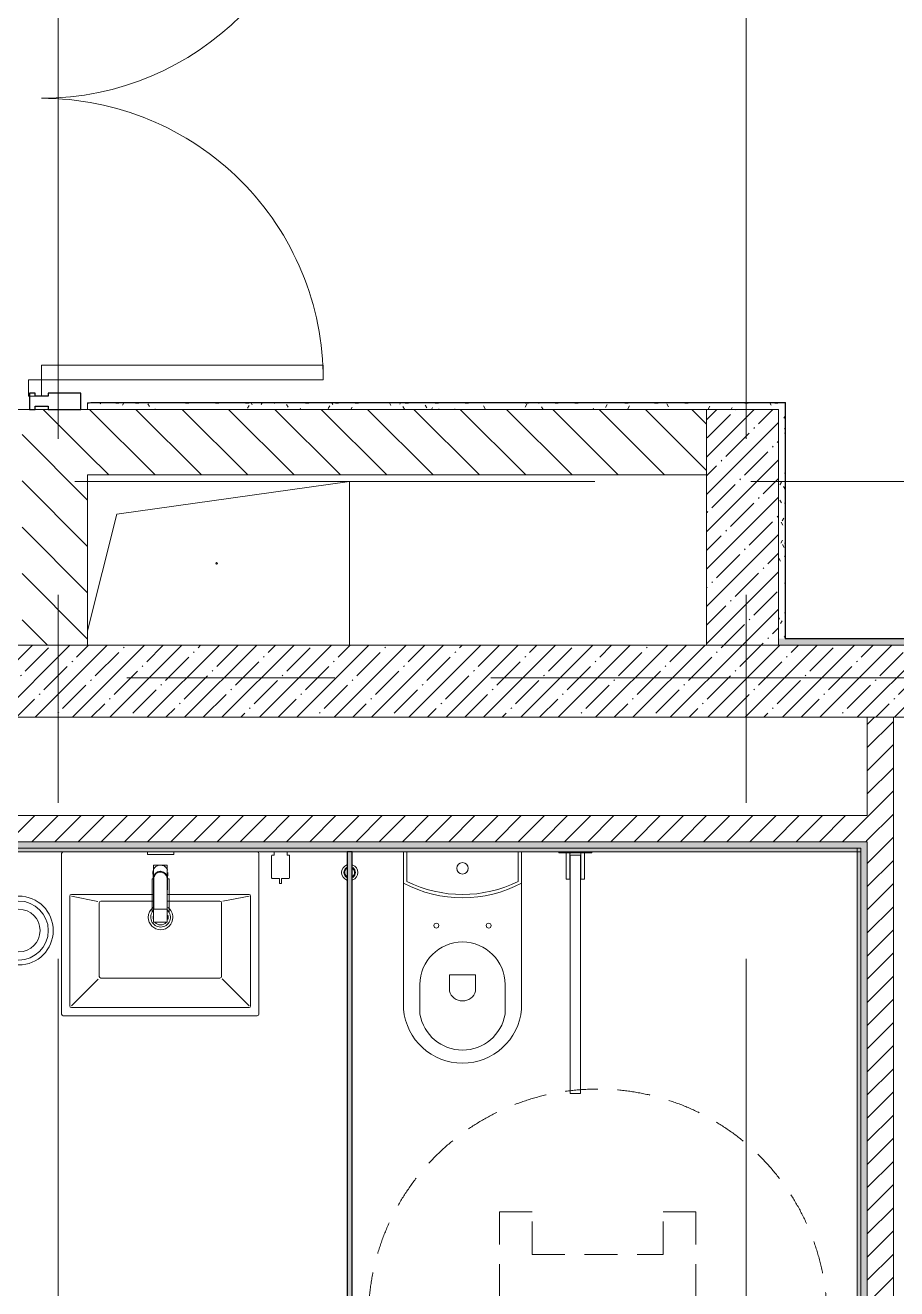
# Model space of a CAD drawing. Header units: millimetres. Extents: x 1322 to 199238, y -8553 to 29000.
# Drawn here: x 22978 to 25639, y 8635 to 12493 of the extents above; entities that cross this region are included whole.
import ezdxf

# ---------------------------------------------------------------- set-up
doc = ezdxf.new("R2010")
doc.units = ezdxf.units.MM
doc.linetypes.add('200_ШТРИХ__ш1_п0_6_', pattern=[160, 100, -60])
doc.linetypes.add('Осевая', pattern=[3175, 635, -476.25, 1587.5, -476.25])
for name, color, linetype, lineweight in [('0-1', 7, 'Continuous', 9), ('A-DETL-GENF', 7, 'Continuous', 9), ('A-DOOR', 7, 'Continuous', 9), ('A-DOOR-1', 7, 'Continuous', 13), ('A-GENM', 7, 'Continuous', 9), ('A-GENM-1', 7, 'Continuous', 25), ('A-GLAZ-CWMG', 7, 'Continuous', 9), ('A-GLAZ-CWMG-1', 7, 'Continuous', 25), ('A-WALL', 7, 'Continuous', 9), ('I-WALL', 7, 'Continuous', 9), ('P-SANR-FIXT', 7, 'Continuous', 9), ('Оси-2', 7, 'Осевая', 9)]:
    doc.layers.add(name, color=color, linetype=linetype, lineweight=lineweight)
for name, color, linetype, lineweight, true_color in [('A-WALL-1', 7, 'Continuous', 9, 0x3c3c3c), ('A-WALL-FNSH-1', 7, 'Continuous', 9, 0x3c3c3c), ('I-FURN-1', 7, 'Continuous', 9, 0xf0f0f0), ('I-FURN-2', 7, '200_ШТРИХ__ш1_п0_6_', 9, 0xf0f0f0)]:
    doc.layers.add(name, color=color, linetype=linetype, lineweight=lineweight, true_color=true_color)
pattern_1 = [(45, (-75531.326, 0), (-35.35534, 35.35534), [])]
pattern_2 = [(135, (-75531.33, 0), (-70.71068, -70.71068), [])]
pattern_3 = [(45, (-75531.33, 0), (-57.024626, 57.024626), []), (45, (-75474.3, 0), (-57.024626, 57.024626), [100.806, -20.161, 3.353, -16.808])]
pattern_4 = [(0, (-75531.326, 0), (121.92, 30.48), [10.058, -81.382, 10.058, -81.382, -487.68]), (0, (-75531.326, 0), (121.92, 30.48), [-182.88, 10.058, -172.822, 10.058, -81.382, -213.36]), (0, (-75531.326, 0), (121.92, 30.48), [-457.2, 10.058, -50.902, 10.058, -142.342]), (120, (-75485.606, 15.24), (-87.356454, 90.345817), [10.058, -81.382, 10.058, -81.382, -487.68]), (120, (-75485.606, 15.24), (-87.356454, 90.345817), [-182.88, 10.058, -172.822, 10.058, -81.382, -213.36]), (120, (-75485.606, 15.24), (-87.356454, 90.345817), [-457.2, 10.058, -50.902, 10.058, -142.342]), (240, (-75470.366, 76.2), (-34.563546, -120.825817), [10.058, -81.382, 10.058, -81.382, -487.68]), (240, (-75470.366, 76.2), (-34.563546, -120.825817), [-182.88, 10.058, -172.822, 10.058, -81.382, -213.36]), (240, (-75470.366, 76.2), (-34.563546, -120.825817), [-457.2, 10.058, -50.902, 10.058, -142.342])]

# ---------------------------------------------------------------- blocks, each defined once
blk = doc.blocks.new('132_МГН_Поручень для унитаза_тип откидной - ПР 1Р-V1-План размещения напольных электротехнических лючков и розеток 1 этажа в осях 23_1-33')
at = {"layer": 'A-GENM'}
for p, q in [((-16, 738), (-16, 9.5)), ((16, 738), (-16, 738)), ((16, 9.5), (16, 738)), ((-28.2, 83), (-28.2, 3)), ((-17, 83), (-28.2, 83)), ((-17, 3), (-17, 83)), ((17, 83), (17, 3)), ((28.2, 83), (17, 83)), ((28.2, 3), (28.2, 83)), ((-50, 3), (-50, 0)), ((50, 3), (-50, 3)), ((-17, 3), (-28.2, 3)), ((-16, 9.5), (-16.6, 8.9)), ((-16.6, 8.9), (-16.6, 4.2)), ((16, 9.5), (-16, 9.5)), ((16, 9.5), (16.6, 8.9)), ((16.6, 8.9), (16.6, 4.2)), ((28.2, 3), (17, 3)), ((50, 0), (50, 3))]:
    blk.add_line(p, q, dxfattribs=at)
for centre, start, end in [((-15.3, 4.2), 180, 270), ((15.3, 4.2), 270, 360)]:
    blk.add_arc(centre, 1.24, start, end, dxfattribs=at)
blk = doc.blocks.new('FRT_2D_Символ _разворот МГН_1 - D1_4_Символ доступности разворота МГН _360__-18618045-План размещения напольных электротехнических лючков и розеток 1 этажа в осях 23_1-33')
at = {"layer": 'I-FURN-2'}
for p, q in [((-300, 325.4), (-300, -185.8)), ((-300, 325.4), (-200, 325.4)), ((-200, 195.4), (-200, 325.4)), ((200, 325.4), (300, 325.4)), ((200, 195.4), (200, 325.4)), ((300, 325.4), (300, -185.8)), ((-200, 195.4), (200, 195.4)), ((-300, -185.8), (-250, -185.8)), ((-250, -185.8), (-250, -435.8)), ((300, -185.8), (250, -185.8)), ((250, -185.8), (250, -435.8)), ((-200, -435.8), (-250, -435.8)), ((-200, -435.8), (-200, -645.8)), ((200, -435.8), (250, -435.8)), ((200, -435.8), (200, -645.8)), ((-200, -645.8), (200, -645.8))]:
    blk.add_line(p, q, dxfattribs=at)
blk.add_circle((0, 0), 700, dxfattribs=at)
blk = doc.blocks.new('GM_Отверстие прямоугольное _в плите_ - Отверстие-21717112-План размещения напольных электротехнических лючков и розеток 1 этажа в осях 23_1-33')
at = {"layer": 'A-GENM'}
for p, q in [((-394, 250), (405, 250)), ((405, 250), (-394, 250)), ((-305, 150), (405, 250)), ((405, 250), (405, -250)), ((405, -250), (405, 250)), ((-394, -206), (-305, 150))]:
    blk.add_line(p, q, dxfattribs=at)
for start, end in [(360, 180), (180, 360)]:
    blk.add_arc((0, 0), 2.5, start, end, dxfattribs=at)
blk = doc.blocks.new('WC Seat_2 with Cistern-Wall Based - SE21-33487045-План размещения напольных электротехнических лючков и розеток 1 этажа в осях 23_1-33')
at = {"layer": 'P-SANR-FIXT'}
for p, q in [((-55, 485.5), (-55, 100.5)), ((-5, 410.5), (-5, 500.5)), ((255, 500.5), (255, 410.5)), ((305, 100.5), (305, 485.5)), ((85, 430.5), (85, 380.5)), ((165, 380.5), (165, 430.5)), ((85, 380.5), (165, 380.5)), ((-55, 100.5), (-55, 5.5)), ((-45, 5.5), (-45, 95.6)), ((295, 95.6), (295, 5.5)), ((305, 5.5), (305, 100.5))]:
    blk.add_line(p, q, dxfattribs=at)
for centre, radius, start, end in [((125, 469.8), 180.7, 4.9791, 175.0209), ((125, 478.7), 131.8, 9.5273, 170.4727), ((125, 418.8), 41.7, 16.2602, 163.7398), ((125, 410.5), 130, 180, 360), ((45, 230.5), 7.5, 0, 180), ((205, 230.5), 7.5, 0, 180), ((45, 230.5), 7.5, 180, 360), ((205, 230.5), 7.5, 180, 360), ((125, -237), 382.5, 61.9275, 118.0725), ((125, -247), 382.5, 63.6122, 116.3878), ((125, 55.5), 17.5, 0, 180), ((125, 55.5), 17.5, 180, 360)]:
    blk.add_arc(centre, radius, start, end, dxfattribs=at)
blk = doc.blocks.new('сифон - Для раковины-V97-План размещения напольных электротехнических лючков и розеток 1 этажа в осях 23_1-33')
at = {"layer": 'P-SANR-FIXT'}
for p, q in [((199.3, 40), (191.1, 40)), ((191.1, -40), (191.1, 40)), ((116.7, 26), (15, 26)), ((116.7, 26), (116.7, 22.5)), ((15, -26), (116.7, -26)), ((116.7, -20.6), (116.7, -26)), ((191.1, -40), (199.3, -40))]:
    blk.add_line(p, q, dxfattribs=at)
for start, end in [(46.114, 180), (180, 315)]:
    blk.add_arc((0, 0), 30, start, end, dxfattribs=at)
blk = doc.blocks.new('раковина - 400 x 500mm-V98-План размещения напольных электротехнических лючков и розеток 1 этажа в осях 23_1-33')
at = {"layer": 'P-SANR-FIXT'}
for p, q in [((-249.5, -5), (-249.5, -495)), ((352.5, -495), (352.5, -5)), ((-224.5, -135), (-224.5, -470)), ((31, -130), (-219.5, -130)), ((-219.5, -135), (-139.5, -151)), ((-126, -150), (-129.5, -150)), ((31, -150), (-126, -150)), ((322.5, -130), (73, -130)), ((233.5, -150), (73, -150)), ((322.5, -135), (242.8, -150.5)), ((327.5, -470), (327.5, -135)), ((-134.5, -155), (-134.5, -380)), ((238.5, -155), (238.5, -380)), ((-129.5, -385), (233.5, -385)), ((-219.5, -470), (-137.6, -388.1)), ((322.5, -470), (240.2, -387.7)), ((-244.5, -500), (347.5, -500)), ((-219.5, -475), (322.5, -475))]:
    blk.add_line(p, q, dxfattribs=at)
for centre, radius, start, end in [((-244.5, -5), 5, 90, 180), ((347.5, -5), 5, 0, 90), ((-219.5, -135), 5, 90, 180), ((-129.5, -155), 5, 90, 180), ((233.5, -155), 5, 0, 90), ((322.5, -135), 5, 0, 90), ((52.6, -199.9), 37.5, 127.0599, 180), ((52.6, -199.9), 37.5, 360, 54.9172), ((52.6, -199.9), 37.5, 180, 360), ((52.6, -199.9), 23, 170.0837, 180), ((52.6, -199.9), 23, 180, 189.9157), ((52.6, -199.9), 23, 219.6404, 320.0581), ((52.6, -199.9), 23, 360, 16.8019), ((52.6, -199.9), 23, 343.1956, 360), ((-129.5, -380), 5, 180, 270), ((233.5, -380), 5, 270, 360), ((-244.5, -495), 5, 180, 270), ((-219.5, -470), 5, 180, 270), ((322.5, -470), 5, 270, 0), ((347.5, -495), 5, 270, 0)]:
    blk.add_arc(centre, radius, start, end, dxfattribs=at)
blk = doc.blocks.new('смеситель для раковины - Default-V96-План размещения напольных электротехнических лючков и розеток 1 этажа в осях 23_1-33')
at = {"layer": '0-1'}
for p, q in [((21, 151.6), (-21, 151.6)), ((20.3, 111.8), (-20.3, 111.8)), ((-22.8, 2.9), (-21.7, 15.4)), ((-20.7, 17.2), (-20.7, 16.7)), ((-20.3, 19.4), (-20.3, 15.8)), ((20.3, 15.8), (20.3, 19.4)), ((20.8, 16.7), (20.8, 17.2))]:
    blk.add_line(p, q, dxfattribs=at)
at = {"layer": '0-1', "flags": 128}
for points in [[(-21, 151.3), (-21, 147.9), (-21, 145.7), (-21, 145.2), (-21, 144.9), (-21, 144.8), (-21, 144.7), (-21, 144.7)], [(21, 89.1), (21, 88.6), (21, 88.3), (21, 88.3)], [(21.7, 15.4), (22.3, 8.3), (22.8, 2.9)]]:
    blk.add_lwpolyline(points, dxfattribs=at)
at = {"layer": 'P-SANR-FIXT'}
for p, q in [((21, 151.6), (-21, 151.6)), ((-21, 151.6), (-21, -23)), ((21, -23), (21, 151.6)), ((-20.3, 111.8), (-20.3, 111.8)), ((-20.3, 111.8), (-20.3, 109.7)), ((20.3, 109.7), (20.3, 111.8)), ((20.3, 111.8), (20.3, 111.8)), ((-21, -23), (21, -23))]:
    blk.add_line(p, q, dxfattribs=at)
at = {"layer": 'P-SANR-FIXT', "flags": 128}
for points in [[(-21, 144), (-21, 91), (-21, 37.9)], [(21, 37.9), (21, 91), (21, 144)], [(-20.3, 19.4), (-20.3, 60.2), (-20.3, 109.7)], [(20.3, 109.7), (20.3, 60.2), (20.3, 19.4)], [(-20.3, 15.8), (-20.3, 17.1), (-20.3, 18.4)], [(20.3, 18.4), (20.3, 17.1), (20.3, 15.8)], [(21, 17.1), (21, 22.3), (21, 27.5), (21, 32.7), (21, 37.9)], [(21, 15.1), (21, 15.6), (21, 16.1), (21, 16.6), (21, 17.1)], [(22.9, -1.8), (22.4, 2.9), (22, 7.6), (21.5, 12.3), (21.1, 17.1)], [(21.1, 17.1), (21.5, 12.3), (22, 7.6), (22.4, 2.9), (22.9, -1.8)]]:
    blk.add_lwpolyline(points, dxfattribs=at)
at = {"layer": 'P-SANR-FIXT'}
for centre, major_axis, ratio, start_param, end_param in [((-9809.3, 72.1), (-9788.3, 0.5), 0.986286, 3.135948, 3.138103), ((0, 17.2), (20.8, 0), 0.98634, 3.060685, 3.141593), ((0, 17.2), (20.8, 0), 0.98634, 3.141593, 3.395551), ((0, 17.2), (20.8, 0), 0.98634, 3.707105, 3.769911), ((0, 17.2), (20.8, 0), 0.98634, 5.654867, 5.717635), ((0, 17.2), (-20.8, 0), 0.98634, 2.887544, 3.141593), ((0, 17.2), (20.8, 0), 0.98634, 0, 0.080911), ((0, 17.2), (20.8, 0), 0.98634, 4.154533, 5.270098)]:
    blk.add_ellipse(centre, major_axis=major_axis, ratio=ratio, start_param=start_param, end_param=end_param, dxfattribs=at)
for points, knots in [([(-21, 151.6), (-21, 151.7), (-21, 151.5), (-21, 150.5), (-21, 148.7), (-21, 146.9), (-21, 145.2), (-21, 144.4), (-21, 144)], [0.4444444, 0.4444444, 0.4444444, 0.4444444, 0.5555556, 0.6666667, 0.7777778, 0.8888889, 0.9444444, 1, 1, 1, 1]), ([(21, 144), (21, 144.4), (21, 145.2), (21, 146.9), (21, 148.7), (21, 150.5), (21, 151.5), (21, 151.7), (21, 151.6)], [0, 0, 0, 0, 0.0555556, 0.1111111, 0.2222222, 0.3333333, 0.4444444, 0.5555556, 0.5555556, 0.5555556, 0.5555556]), ([(-21.8, 13.9), (-21.8, 14.6), (-21.7, 16.1), (-21.6, 18.9), (-21.5, 22.1), (-21.5, 25.2), (-21.4, 27.9), (-21.4, 30), (-21.4, 31.8), (-21.3, 33.4), (-21.3, 34.5), (-21.3, 35.6), (-21.3, 37), (-21.3, 38.7), (-21.2, 41), (-21.2, 44.2), (-21.2, 48.8), (-21.1, 54.3), (-21.1, 59.3), (-21.1, 63.2), (-21.1, 66.1), (-21.1, 68.8), (-21.1, 72.5), (-21, 78.9), (-21, 84.5), (-21, 88.1)], [0, 0, 0, 0, 0.083333, 0.166667, 0.25, 0.333333, 0.375, 0.416667, 0.458333, 0.479167, 0.5, 0.520833, 0.541667, 0.583333, 0.625, 0.666667, 0.708333, 0.75, 0.791667, 0.8125, 0.833333, 0.854167, 0.875, 0.916667, 1, 1, 1, 1]), ([(21, 88.1), (21, 84.5), (21, 78.9), (21.1, 72.5), (21.1, 68.8), (21.1, 66.1), (21.1, 63.2), (21.1, 59.3), (21.2, 54.3), (21.2, 48.8), (21.2, 44.2), (21.3, 41), (21.3, 38.7), (21.3, 37), (21.3, 35.6), (21.3, 34.5), (21.3, 33.4), (21.4, 31.8), (21.4, 30), (21.4, 27.9), (21.5, 25.2), (21.5, 22.1), (21.6, 18.9), (21.7, 16.1), (21.8, 14.6), (21.8, 13.9)], [0, 0, 0, 0, 0.083333, 0.125, 0.145833, 0.166667, 0.1875, 0.208333, 0.25, 0.291667, 0.333333, 0.375, 0.416667, 0.458333, 0.479167, 0.5, 0.520833, 0.541667, 0.583333, 0.625, 0.666667, 0.75, 0.833333, 0.916667, 1, 1, 1, 1]), ([(-21.1, 17.1), (-21.2, 16.5), (-21.3, 15.4), (-21.5, 13.7), (-21.6, 11.8), (-21.9, 9.3), (-22.1, 7.6), (-22.4, 5.3), (-22.6, 3), (-22.8, 1.4), (-22.9, 0.3)], [0, 0, 0, 0, 0.1, 0.2, 0.3, 0.4, 0.6, 0.7, 0.8, 1, 1, 1, 1]), ([(-22.6, 3.6), (-22.6, 3.8), (-22.5, 4.4), (-22.4, 5.5), (-22.3, 6.9), (-22.2, 8.4), (-22, 10.9), (-21.9, 12.9), (-21.8, 13.9)], [0.3178487, 0.3178487, 0.3178487, 0.3178487, 0.375, 0.5, 0.625, 0.75, 0.875, 1, 1, 1, 1]), ([(21, 15.1), (20.9, 14), (20.5, 11.7), (19.3, 8.5), (17.6, 5.5), (14.8, 1.9), (11.1, -0.9), (6.8, -2.8), (3.4, -3.6), (0, -3.8), (-4.5, -3.5), (-10.1, -1.7), (-14.7, 1.9), (-17.6, 5.5), (-19.3, 8.4), (-20.5, 11.7), (-20.9, 13.9), (-21, 15)], [0, 0, 0, 0, 0.055556, 0.111111, 0.166667, 0.222222, 0.333333, 0.388889, 0.444444, 0.5, 0.555556, 0.666667, 0.777778, 0.833333, 0.888889, 0.944444, 1, 1, 1, 1]), ([(20.3, 19.4), (20.3, 18.2), (20.2, 15.9), (19.3, 12.3), (18, 9.6), (16.8, 7.5), (15.7, 6), (14.5, 4.7), (12.8, 3), (10.4, 1.2), (7.1, -0.4), (2.4, -1.7), (-2.5, -1.7), (-7.1, -0.4), (-10.9, 1.5), (-13.6, 3.7), (-15.4, 5.7), (-16.5, 7.1), (-17.7, 9), (-18.9, 11.5), (-20, 15), (-20.3, 17.7), (-20.3, 19.4)], [0, 0, 0, 0, 0.055556, 0.111111, 0.166667, 0.194444, 0.222222, 0.25, 0.277778, 0.333333, 0.388889, 0.444444, 0.555556, 0.611111, 0.666667, 0.75, 0.770833, 0.791667, 0.833333, 0.875, 0.916667, 1, 1, 1, 1]), ([(20.3, 15.8), (20.3, 13.7), (19.8, 10.7), (17.9, 6.9), (16.3, 4.7), (14.8, 3.1), (13, 1.5), (11.1, 0.2), (9, -0.8), (7.3, -1.5), (5.5, -2), (3.6, -2.4), (1.4, -2.7), (-0.9, -2.7), (-3.3, -2.5), (-5.5, -2), (-7.7, -1.3), (-9.8, -0.4), (-11.7, 0.6), (-13.5, 1.9), (-15.1, 3.4), (-16.9, 5.4), (-19.5, 9.5), (-20.3, 13.2), (-20.3, 15.8)], [0, 0, 0, 0, 0.111111, 0.166667, 0.222222, 0.25, 0.277778, 0.333333, 0.361111, 0.388889, 0.416667, 0.444444, 0.479167, 0.513889, 0.548611, 0.583333, 0.618056, 0.652778, 0.6875, 0.722222, 0.756944, 0.791667, 0.861111, 1, 1, 1, 1]), ([(21.1, 19.2), (21.3, 18.6), (21.7, 16.8), (21.8, 15.1), (21.8, 13.9)], [0.8206896, 0.8206896, 0.8206896, 0.8206896, 0.8888889, 1, 1, 1, 1]), ([(21.1, 17.1), (21.1, 16.7), (21.2, 16), (21.3, 15), (21.4, 13.9), (21.6, 12.5), (21.8, 10.8), (22, 8.7), (22.2, 6.9), (22.4, 5.5), (22.5, 4.5), (22.6, 3.4), (22.7, 2.4), (22.8, 1.5), (22.9, 0.8), (22.9, 0.4), (22.9, 0.3)], [0, 0, 0, 0, 0.0625, 0.125, 0.1875, 0.25, 0.375, 0.5, 0.625, 0.6875, 0.75, 0.8125, 0.875, 0.9375, 0.96875, 1, 1, 1, 1]), ([(21.8, 13.9), (21.8, 13.3), (21.9, 11.9), (22, 10), (22.2, 8.4), (22.2, 7.3), (22.3, 6.4), (22.4, 5.2), (22.6, 3.7), (22.8, 2), (22.9, 0.8), (22.9, 0.3)], [0, 0, 0, 0, 0.083333, 0.166667, 0.25, 0.333333, 0.416667, 0.5, 0.666667, 0.833333, 1, 1, 1, 1]), ([(22.1, 7), (22.2, 6.5), (22.8, 4.3), (23, 2), (22.9, 0.3)], [0.8, 0.8, 0.8, 0.8, 0.85, 1, 1, 1, 1]), ([(-4.9, -22.5), (-5.5, -22.3), (-7.7, -21.7), (-10.7, -20.5), (-13.4, -18.7), (-15.3, -17.2), (-17, -15.4), (-19, -12.9), (-20.6, -10.1), (-21.5, -8), (-21.7, -7.4)], [0.5555556, 0.5555556, 0.5555556, 0.5555556, 0.5833333, 0.6527778, 0.6875, 0.7222222, 0.7569444, 0.7916667, 0.8611111, 0.8888889, 0.8888889, 0.8888889, 0.8888889]), ([(22.9, -1.8), (22.6, -4.5), (21.7, -8.2), (19.1, -12.8), (16.7, -15.9), (13.7, -18.5), (10.4, -20.6), (6.8, -22.1), (3.4, -22.8), (0.5, -23), (-2.1, -22.9), (-3.7, -22.7), (-4.5, -22.5)], [0, 0, 0, 0, 0.1111111, 0.1666667, 0.2222222, 0.2777778, 0.3333333, 0.3888889, 0.4444444, 0.4791667, 0.5138889, 0.5501588, 0.5501588, 0.5501588, 0.5501588])]:
    blk.add_open_spline(points, degree=3, knots=knots, dxfattribs=at)
for points in [[(-22.9, 0.3), (-23, 2.1), (-22.8, 3.8), (-22.4, 5.5)], [(-21.8, 13.9), (-21.8, 15.7), (-21.5, 17.5), (-21.1, 19.2)], [(-21.1, 17.1), (-21.1, 16.7), (-21.1, 16), (-21, 15.3), (-21, 15)], [(21, 37.9), (21, 36.1), (21, 32.7), (21.1, 27.5), (21.1, 22.3), (21.1, 18.8), (21.1, 17.1)], [(21.1, 17.1), (21.1, 16.7), (21.1, 16.1), (21, 15.4), (21, 15.1)], [(22.9, 0.3), (22.8, 1.7), (22.5, 4.5), (22, 8.7), (21.5, 12.9), (21.2, 15.7), (21.1, 17.1)], [(22.9, 0.3), (22.9, -0.1), (22.9, -0.4), (22.9, -0.8)]]:
    blk.add_open_spline(points, degree=3, dxfattribs=at)
blk = doc.blocks.new('мусорная корзина - Round_ Metal-30590745-План размещения напольных электротехнических лючков и розеток 1 этажа в осях 23_1-33')
at = {"layer": 'P-SANR-FIXT'}
for radius, start, end in [(105, 0, 180), (90, 360, 180), (65, 0, 180), (105, 180, 360), (90, 180, 360), (65, 180, 360)]:
    blk.add_arc((0, 0), radius, start, end, dxfattribs=at)
blk = doc.blocks.new('TOY_Диспансер мыло - Дозатор Elegance new 11654 019001 хром-30721027-План размещения напольных электротехнических лючков и розеток 1 этажа в осях 23_1-33')
at = {"layer": 'A-GENM'}
for p, q in [((97.5, 84.7), (97.5, 17)), ((122.2, 86.7), (99.5, 86.7)), ((127.9, 101.6), (122.2, 101.6)), ((122.2, 101.6), (122.2, 86.7)), ((127.9, 86.7), (127.9, 101.6)), ((150.5, 86.7), (127.9, 86.7)), ((152.5, 17), (152.5, 84.7)), ((99.5, 15), (105, 15)), ((105, 15), (105, 5.5)), ((145, 5.5), (145, 15)), ((145, 15), (150.5, 15))]:
    blk.add_line(p, q, dxfattribs=at)
for centre, start, end in [((99.5, 84.7), 90, 180), ((150.5, 84.7), 360, 90), ((99.5, 17), 180, 270), ((150.5, 17), 270, 360)]:
    blk.add_arc(centre, 2, start, end, dxfattribs=at)
blk = doc.blocks.new('131_Сантехническая перегородка 7 - СП-1-V114-План размещения напольных электротехнических лючков и розеток 1 этажа в осях 23_1-33')
at = {"layer": 'A-GENM'}
blk.add_hatch(color=256, dxfattribs=at).paths.add_polyline_path([(2165.9, -8), (2165.9, 8), (-4.1, 8), (-4.1, -8), (1220.2, -8)])
at = {"layer": 'A-GENM', "flags": 128}
for points in [[(71.5, 8), (71.1, 8.5), (70.8, 9), (70.4, 9.5), (70, 9.9), (69.6, 10.4), (69.2, 10.8), (68.8, 11.2), (68.3, 11.6), (67.8, 12), (67.3, 12.3), (66.8, 12.7), (66.3, 13), (65.8, 13.3), (65.3, 13.6), (64.7, 13.8), (64.2, 14), (63.6, 14.3), (63, 14.4), (62.4, 14.6), (61.9, 14.7), (61.3, 14.9), (60.7, 14.9), (60.1, 15), (59.5, 15.1), (58.9, 15.1), (58.3, 15.1), (57.7, 15), (57.1, 15), (56.5, 14.9), (55.9, 14.8), (55.3, 14.7), (54.7, 14.5), (54.1, 14.4), (53.5, 14.2), (53, 13.9), (52.4, 13.7), (51.9, 13.4), (51.4, 13.2), (50.8, 12.9), (50.3, 12.5), (49.8, 12.2), (49.3, 11.8), (48.9, 11.4), (48.4, 11), (48, 10.6), (47.6, 10.2), (47.2, 9.7), (46.8, 9.3), (46.4, 8.8), (46.1, 8.3), (45.9, 8)], [(45.9, -8), (46.3, -8.5), (46.6, -9), (47, -9.5), (47.4, -9.9), (47.8, -10.4), (48.2, -10.8), (48.6, -11.2), (49.1, -11.6), (49.6, -12), (50, -12.3), (50.5, -12.7), (51.1, -13), (51.6, -13.3), (52.1, -13.6), (52.7, -13.8), (53.2, -14), (53.8, -14.3), (54.4, -14.4), (54.9, -14.6), (55.5, -14.7), (56.1, -14.9), (56.7, -14.9), (57.3, -15), (57.9, -15.1), (58.5, -15.1), (59.1, -15.1), (59.7, -15), (60.3, -15), (60.9, -14.9), (61.5, -14.8), (62.1, -14.7), (62.7, -14.5), (63.3, -14.4), (63.8, -14.2), (64.4, -13.9), (65, -13.7), (65.5, -13.4), (66, -13.2), (66.6, -12.9), (67.1, -12.5), (67.6, -12.2), (68, -11.8), (68.5, -11.4), (69, -11), (69.4, -10.6), (69.8, -10.2), (70.2, -9.7), (70.6, -9.3), (70.9, -8.8), (71.3, -8.3), (71.5, -8)]]:
    blk.add_lwpolyline(points, dxfattribs=at)
at = {"layer": 'A-GENM'}
for radius, start, end in [(24.6, 22.2099, 157.7901), (17.6, 32.3179, 147.6821), (15.1, 78.8699, 142.3191), (15.1, 37.6809, 53.124), (24.6, 199.9113, 340.0887), (17.6, 208.9731, 331.0269), (15.1, 213.7811, 233.124), (15.1, 258.8699, 326.2189)]:
    blk.add_arc((58.7, 0), radius, start, end, dxfattribs=at)
at = {"layer": 'A-GENM-1'}
for p, q in [((2165.9, 8), (-4.1, 8)), ((-4.1, 8), (-4.1, -8)), ((2165.9, -8), (2165.9, 8)), ((-4.1, -8), (2165.9, -8))]:
    blk.add_line(p, q, dxfattribs=at)
blk = doc.blocks.new('Дверь_Витражная_остекление_ - ВВ-7 остекление-32349468-План размещения напольных электротехнических лючков и розеток 1 этажа в осях 23_1-33')
at = {"layer": 'A-DETL-GENF'}
for p, q in [((-815, -20), (-860, -20)), ((-860, -20), (-860, -880)), ((-815, -880), (-815, -20)), ((865, -20), (865, -880)), ((910, -880), (910, -140)), ((-860, -880), (-815, -880)), ((865, -880), (910, -880))]:
    blk.add_line(p, q, dxfattribs=at)
at = {"layer": 'A-DOOR'}
for p, q in [((-860, -880), (-860, -20)), ((860, -880), (860, -20))]:
    blk.add_line(p, q, dxfattribs=at)
for centre, start, end in [((-860, -20), 270, 0), ((860, -20), 180, 270)]:
    blk.add_arc(centre, 860, start, end, dxfattribs=at)
at = {"layer": 'A-DOOR-1'}
for p, q in [((-910, 20), (-860, 20)), ((-910, -20), (-910, 20)), ((-860, 20), (-860, -20)), ((860, 20), (910, 20)), ((860, -20), (860, 20)), ((910, 20), (910, -20)), ((-860, -20), (-910, -20)), ((910, -20), (860, -20))]:
    blk.add_line(p, q, dxfattribs=at)
blk = doc.blocks.new('Прямоугольный импост - Импост структурный с накладкой - 160мм Темный-32310142-План размещения напольных электротехнических лючков и розеток 1 этажа в осях 23_1-33')
at = {"layer": 'A-GLAZ-CWMG-1'}
for p, q in [((-50, 0), (-50, 17)), ((-50, 17), (0, 17)), ((-40, 0), (-50, 0)), ((-40, -40), (-40, 0)), ((0, 0), (-10, 0)), ((-10, 0), (-10, -40)), ((0, 17), (0, 0)), ((-50, -140), (-50, -40)), ((-50, -40), (-40, -40)), ((-10, -40), (0, -40)), ((0, -40), (0, -140)), ((0, -140), (-50, -140))]:
    blk.add_line(p, q, dxfattribs=at)

msp = doc.modelspace()

# ---------------------------------------------------------------- hatches: boundary and pattern name
at = {"layer": 'I-WALL'}
h = msp.add_hatch(dxfattribs=at)
h.set_pattern_fill('FP_4', color=256, style=0, pattern_type=2)
h.set_pattern_definition(pattern_2)
h.paths.add_polyline_path([(23168.7, 10600), (23168.7, 11320), (22968.7, 11320), (22968.7, 10600), (22980, 10600)])
h.paths.add_polyline_path([(23168.7, 13220), (23168.7, 13400), (22968.7, 13400), (22968.7, 13220)])
h = msp.add_hatch(dxfattribs=at)
h.set_pattern_fill('FP_31', color=256, style=0, pattern_type=2)
h.set_pattern_definition(pattern_4)
h.paths.add_polyline_path([(25277.7, 11320), (25277.7, 11340), (23168.7, 11340), (23168.7, 11320), (24975.1, 11320)])
h = msp.add_hatch(dxfattribs=at)
h.set_pattern_fill('FP_4', color=256, style=0, pattern_type=2)
h.set_pattern_definition(pattern_2)
h.paths.add_polyline_path([(24975.1, 11120), (25057.7, 11120), (25057.7, 11320), (23168.7, 11320), (23168.7, 11120), (23645.1, 11120)])
h = msp.add_hatch(dxfattribs=at)
h.set_pattern_fill('FP_2', color=256, style=0, pattern_type=2)
h.set_pattern_definition(pattern_3)
h.paths.add_polyline_path([(25277.7, 10600), (25277.7, 11320), (25057.7, 11320), (25057.7, 10600)])
h = msp.add_hatch(dxfattribs=at)
h.set_pattern_fill('FP_31', color=256, style=0, pattern_type=2)
h.set_pattern_definition(pattern_4)
h.paths.add_polyline_path([(25277.7, 10620), (25297.7, 10620), (25297.7, 11340), (25277.7, 11340), (25277.7, 11180.6)])
h = msp.add_hatch(dxfattribs=at)
h.set_pattern_fill('FP_31', color=256, style=0, pattern_type=2)
h.set_pattern_definition(pattern_4)
h.paths.add_polyline_path([(45658.7, 10600), (45658.7, 10620), (35648.7, 10620), (35648.7, 10600), (44926.2, 10600)])
h.paths.add_polyline_path([(34698.7, 10600), (34698.7, 10620), (33598.7, 10620), (33598.7, 10600)])
h.paths.add_polyline_path([(32148.7, 10600), (32148.7, 10620), (29563.7, 10620), (29563.7, 10600), (31625.5, 10600)])
h.paths.add_polyline_path([(28113.7, 10600), (28113.7, 10620), (25277.7, 10620), (25277.7, 10600), (27635.3, 10600)])
h = msp.add_hatch(dxfattribs=at)
h.set_pattern_fill('FP_2', color=256, style=0, pattern_type=2)
h.set_pattern_definition(pattern_3)
h.paths.add_polyline_path([(26078.7, 10380), (26078.7, 10600), (18678.7, 10600), (18678.7, 10380), (25640.2, 10380)])
h = msp.add_hatch(dxfattribs=at)
h.set_pattern_fill('FP_3', color=256, style=0, pattern_type=2)
h.set_pattern_definition(pattern_1)
h.paths.add_polyline_path([(25548.7, 5400), (25628.7, 5400), (25628.7, 10380), (25548.7, 10380), (25548.7, 6308.8)])
h = msp.add_hatch(dxfattribs=at)
h.set_pattern_fill('FP_3', color=256, style=0, pattern_type=2)
h.set_pattern_definition(pattern_1)
h.paths.add_polyline_path([(25548.7, 10000), (25548.7, 10080), (18758.7, 10080), (18758.7, 10000), (24975.1, 10000)])
h = msp.add_hatch(dxfattribs=at)
h.set_pattern_fill('FP_31', color=256, style=0, pattern_type=2)
h.set_pattern_definition(pattern_4)
h.paths.add_polyline_path([(25528.7, 9980), (25548.7, 9980), (25548.7, 10000), (18778.7, 10000), (18778.7, 9980), (25517.7, 9980)])
for points in [[(25528.7, 9969), (25528.7, 9980), (18778.7, 9980), (18778.7, 9969), (24975.1, 9969)], [(25517.7, 5420), (25528.7, 5420), (25528.7, 9980), (25517.7, 9980), (25517.7, 5422.5)]]:
    msp.add_hatch(color=256, dxfattribs=at).paths.add_polyline_path(points)
h = msp.add_hatch(dxfattribs=at)
h.set_pattern_fill('FP_31', color=256, style=0, pattern_type=2)
h.set_pattern_definition(pattern_4)
h.paths.add_polyline_path([(25548.7, 5420), (25548.7, 9980), (25528.7, 9980), (25528.7, 5420)])

# ---------------------------------------------------------------- linework, layer by layer
at = {"layer": 'A-WALL'}
for p, q in [((25297.7, 10620), (25297.7, 11340)), ((25297.7, 10620), (28113.7, 10620)), ((25528.7, 9980), (18778.7, 9980)), ((25528.7, 5420), (25528.7, 9980))]:
    msp.add_line(p, q, dxfattribs=at)
at = {"layer": 'A-WALL-1'}
for p, q in [((23168.7, 11320), (21887.7, 11320)), ((23178.7, 11340), (23168.7, 11340)), ((23168.7, 11340), (23168.7, 11320)), ((23168.7, 11320), (25277.7, 11320)), ((25057.7, 11320), (25057.7, 10600)), ((25277.7, 10600), (25277.7, 11320)), ((23168.7, 10600), (23168.7, 11120)), ((23168.7, 11120), (25057.7, 11120)), ((17928.7, 10600), (28113.7, 10600)), ((18678.7, 10380), (26078.7, 10380)), ((25548.7, 10380), (25548.7, 10080)), ((25628.7, 5400), (25628.7, 10380)), ((25548.7, 10080), (18758.7, 10080)), ((25548.7, 10000), (18758.7, 10000)), ((25548.7, 10000), (25548.7, 5400)), ((25548.7, 5400), (25548.7, 10000))]:
    msp.add_line(p, q, dxfattribs=at)
at = {"layer": 'A-WALL-FNSH-1'}
for p, q in [((25298.7, 11341), (23178.7, 11341)), ((23178.7, 11341), (23178.7, 11340)), ((25298.7, 10621), (25298.7, 11341)), ((23178.7, 11340), (25297.7, 11340)), ((28113.7, 10621), (25298.7, 10621)), ((18778.7, 9969), (25528.7, 9969)), ((25517.7, 9980), (25517.7, 5420))]:
    msp.add_line(p, q, dxfattribs=at)
at = {"layer": 'Оси-2'}
for p, q in [((25178.7, 593.7), (25178.7, 19528.3)), ((23078.7, 593.7), (23078.7, 19415.1)), ((9318.1, 11100), (44787.7, 11100)), ((10588.1, 10500), (44787.7, 10500))]:
    msp.add_line(p, q, dxfattribs=at)

# ---------------------------------------------------------------- block references
at = {"layer": 'A-DOOR', "rotation": 89.99999999999993}
msp.add_blockref('Дверь_Витражная_остекление_ - ВВ-7 остекление-32349468-План размещения напольных электротехнических лючков и розеток 1 этажа в осях 23_1-33', (23008.3, 12270), dxfattribs=at)
at = {"layer": 'A-GENM'}
msp.add_blockref('GM_Отверстие прямоугольное _в плите_ - Отверстие-21717112-План размещения напольных электротехнических лючков и розеток 1 этажа в осях 23_1-33', (23562.7, 10850), dxfattribs=at)
at = {"layer": 'A-GENM', "rotation": 269.9999999999999}
msp.add_blockref('131_Сантехническая перегородка 7 - СП-1-V114-План размещения напольных электротехнических лючков и розеток 1 этажа в осях 23_1-33', (23968.7, 9964.9), dxfattribs=at)
at = {"layer": 'A-GLAZ-CWMG', "extrusion": (0, 0, -1), "rotation": 270.0000000000001}
msp.add_blockref('Прямоугольный импост - Импост структурный с накладкой - 160мм Темный-32310142-План размещения напольных электротехнических лючков и розеток 1 этажа в осях 23_1-33', (-23008.3, 11320), dxfattribs=at)
at = {"layer": 'I-FURN-1'}
msp.add_blockref('FRT_2D_Символ _разворот МГН_1 - D1_4_Символ доступности разворота МГН _360__-18618045-План размещения напольных электротехнических лючков и розеток 1 этажа в осях 23_1-33', (24725.9, 8544.9), dxfattribs=at)
at = {"layer": 'P-SANR-FIXT'}
for name, p in [('раковина - 400 x 500mm-V98-План размещения напольных электротехнических лючков и розеток 1 этажа в осях 23_1-33', (23339, 9969)), ('мусорная корзина - Round_ Metal-30590745-План размещения напольных электротехнических лючков и розеток 1 этажа в осях 23_1-33', (22958.7, 9729))]:
    msp.add_blockref(name, p, dxfattribs=at)
for name, p, rotation in [('сифон - Для раковины-V97-План размещения напольных электротехнических лючков и розеток 1 этажа в осях 23_1-33', (23391.6, 9769.7), 90.0000000000001), ('TOY_Диспансер мыло - Дозатор Elegance new 11654 019001 хром-30721027-План размещения напольных электротехнических лючков и розеток 1 этажа в осях 23_1-33', (23882.9, 9974.5), 180), ('WC Seat_2 with Cistern-Wall Based - SE21-33487045-План размещения напольных электротехнических лючков и розеток 1 этажа в осях 23_1-33', (24438.2, 9974.5), 180), ('132_МГН_Поручень для унитаза_тип откидной - ПР 1Р-V1-План размещения напольных электротехнических лючков и розеток 1 этажа в осях 23_1-33', (24657.7, 9969), 180), ('смеситель для раковины - Default-V96-План размещения напольных электротехнических лючков и розеток 1 этажа в осях 23_1-33', (23391, 9906), 180)]:
    msp.add_blockref(name, p, dxfattribs=dict(at, rotation=rotation))

doc.saveas('drawing.dxf')
